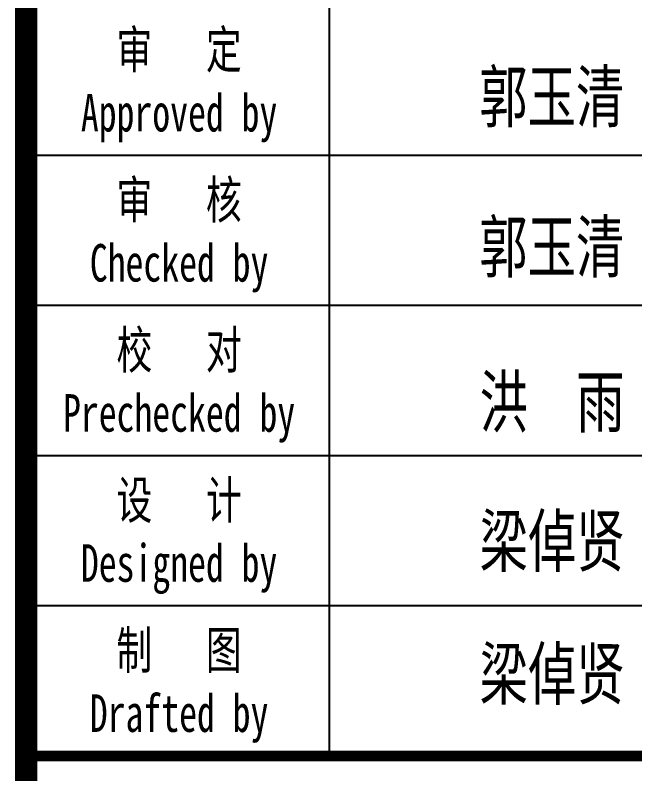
# Model space of a CAD drawing. Extents: x 180850 to 1399066, y 113487 to 334416.
# Drawn here: x 414419 to 420306, y 145466 to 152669 of the extents above; entities that cross this region are included whole.
import ezdxf
from ezdxf.enums import TextEntityAlignment as Align

# ---------------------------------------------------------------- set-up
doc = ezdxf.new("R2010")
doc.units = 0
doc.header["$LTSCALE"] = 1000
doc.layers.add('PUB_TEXT', color=7, linetype='Continuous')
doc.layers.add('PUB_TITLE', color=4, linetype='Continuous')
doc.styles.add('_gyy_title_ST', font='', dxfattribs={"width": 0.8})
doc.styles.get('_gyy_title_ST').set_extended_font_data('SimSun')

msp = doc.modelspace()

# ---------------------------------------------------------------- linework, layer by layer
at = {"layer": 'PUB_TITLE'}
for p, q in [((417401.4, 155613.04), (417401.4, 145635.56)), ((424528.17, 151336.98), (414550.69, 151336.98)), ((424528.17, 149911.62), (414550.69, 149911.62)), ((424528.17, 148486.27), (414550.69, 148486.27)), ((424528.17, 147060.92), (414550.69, 147060.92))]:
    msp.add_line(p, q, dxfattribs=at)
at = {"layer": 'PUB_TITLE', "const_width": 212.12}
msp.add_lwpolyline([(414524.57, 218967.75), (424423.55, 218967.75), (424423.55, 137796.11), (414524.57, 137796.11)], close=True, dxfattribs=at)
at = {"layer": 'PUB_TITLE', "const_width": 99.77}
msp.add_lwpolyline([(414550.69, 145635.56), (424528.17, 145635.56)], dxfattribs=at)

# ---------------------------------------------------------------- texts
at = {"layer": 'PUB_TEXT', "color": 3, "style": '_gyy_title_ST', "width": 0.7}
for s, p in [('郭玉清', (418827.44, 151655.07)), ('郭玉清', (418827.44, 150229.72)), ('洪  雨', (418830.64, 148757.56)), ('梁倬贤', (418830.64, 147435.86)), ('梁倬贤', (418830.64, 146174.46))]:
    msp.add_text(s, height=481.259, dxfattribs=at).set_placement(p)
at = {"layer": 'PUB_TITLE', "style": '_gyy_title_ST', "width": 0.7}
for s, height, p in [('审   定', 356.338, (415976.06, 152163.68)), ('Approved by', 356.3382, (415976.04, 151565.04)), ('审   核', 356.338, (415976.06, 150738.33)), ('Checked by', 356.338, (415976.04, 150139.68)), ('校   对', 356.338, (415976.06, 149312.98)), ('Prechecked by', 356.3382, (415976.04, 148714.33)), ('设   计', 356.338, (415976.06, 147887.62)), ('Designed by', 356.3382, (415976.04, 147288.97)), ('制   图', 356.338, (415976.06, 146462.27)), ('Drafted by', 356.338, (415976.04, 145863.62))]:
    msp.add_text(s, height=height, dxfattribs=at).set_placement(p, align=Align.CENTER)

doc.saveas('drawing.dxf')
